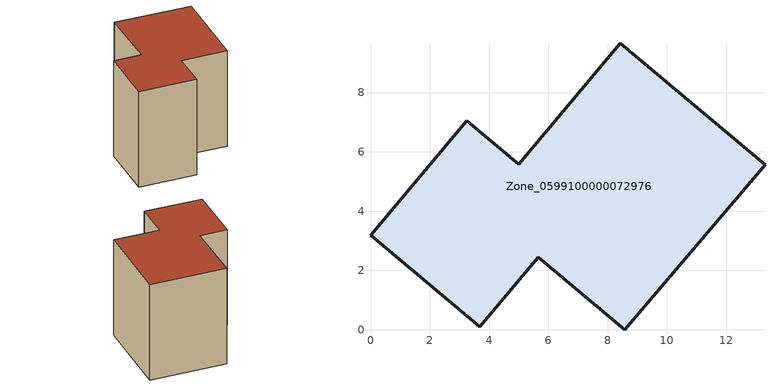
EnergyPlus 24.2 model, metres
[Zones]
Zone_0599100000072976
 floor ground (C_G): 5.65,2.45 3.68,0.1 0,3.18 3.25,7.05 5,5.58 8.43,9.66 13.31,5.57 8.58,0 z0
 wall outside (C_F): 13.31,5.57 8.43,9.66 5,5.58 3.25,7.05 0,3.18 3.68,0.1 5.65,2.45 8.58,0 13.31,5.57 z0:8.46
 roof outside (C_R): 5.65,2.45 8.58,0 13.31,5.57 8.43,9.66 5,5.58 3.25,7.05 0,3.18 3.68,0.1 z8.46
[BUILDING]
Pand.0599100000072976: North Axis=0; Terrain=City; Loads Convergence Tolerance Value=0.04; Temperature Convergence Tolerance Value=0.4; Solar Distribution=FullExterior; Maximum Number of Warmup Days=25; Minimum Number of Warmup Days=1
[Site:Location]
Rotterdam.The.Hague.AP_ZH_NLD Design_Conditions: Latitude=51.96; Longitude=4.45; Time Zone=1; Elevation=-4.5
[SITE:GROUNDTEMPERATURE:BUILDINGSURFACE]
18, 18, 18, 18, 18, 18, 18, 18, 18, 18, 18, 18
[MATERIAL] Thermal Absorptance=0.9; Solar Absorptance=0.7; Visible Absorptance=0.7
Name | Roughness | Thickness | Conductivity | Density | Specific Heat
G.TC.1946-1964 | MediumSmooth | 0.15 | 1 | 540 | 1210
F.TC.1946-1964 | Rough | 0.3 | 0.857143 | 1920 | 840
R.TC.1946-1964 | MediumRough | 0.2 | 0.235294 | 1500 | 1000
[CONSTRUCTION]
C_G: G.TC.1946-1964
C_F: F.TC.1946-1964
C_R: R.TC.1946-1964
[ZONE]
Zone_0599100000072976: Type=1; Multiplier=1; Ceiling Height=Autocalculate; Volume=Autocalculate; Floor Area=autocalculate; Part of Total Floor Area=Yes
[ZONEINFILTRATION:DESIGNFLOWRATE]
Infil_Zone_0599100000072976: Zone or ZoneList or Space or SpaceList=Zone_0599100000072976; Schedule=AlwaysOn; Design Flow Rate Calculation Method=Flow/Area; Flow Rate per Floor Area=0.003; Constant Term Coefficient=1; Temperature Term Coefficient=0; Velocity Term Coefficient=0; Velocity Squared Term Coefficient=0
[HVACTEMPLATE:ZONE:IDEALLOADSAIRSYSTEM]
Zone_0599100000072976: Maximum Heating Supply Air Temperature=50; Minimum Cooling Supply Air Temperature=13; Maximum Heating Supply Air Humidity Ratio=0.0156; Minimum Cooling Supply Air Humidity Ratio=0.0077; Heating Limit=NoLimit; Cooling Limit=NoLimit; Dehumidification Control Type=ConstantSensibleHeatRatio; Cooling Sensible Heat Ratio=0.7; Dehumidification Setpoint=60; Humidification Control Type=None; Humidification Setpoint=30; Outdoor Air Method=None; Outdoor Air Flow Rate per Person=0.00944; Outdoor Air Flow Rate per Zone Floor Area=0; Outdoor Air Flow Rate per Zone=0; Demand Controlled Ventilation Type=None; Outdoor Air Economizer Type=NoEconomizer; Heat Recovery Type=None; Sensible Heat Recovery Effectiveness=0.7; Latent Heat Recovery Effectiveness=0.65
[ZONECONTROL:THERMOSTAT]
ThermostatControl_Zone_0599100000072976: Zone or ZoneList=Zone_0599100000072976; Control Type Schedule=DualSetpointControlType; Control 1=Thermostat_Zone_0599100000072976; Temperature Difference Between Cutout And Setpoint=0
[THERMOSTATSETPOINT:DUALSETPOINT]
Thermostat_Zone_0599100000072976: Heating Setpoint Temperature Schedule=HeatingSetpoint_Zone_0599100000072976; Cooling Setpoint Temperature Schedule=CoolingSetpoint_Zone_0599100000072976
[SCHEDULE:COMPACT]
HeatingSetpoint_Zone_0599100000072976: Through: 12/31, For: AllDays, Until: 24:00, 21
CoolingSetpoint_Zone_0599100000072976: Through: 12/31, For: AllDays, Until: 24:00, 24
DualSetpointControlType: Through: 12/31, For: AllDays, Until: 24:00, 4
AlwaysOn: Through: 12/31, For: AllDays, Until: 24:00, 1
